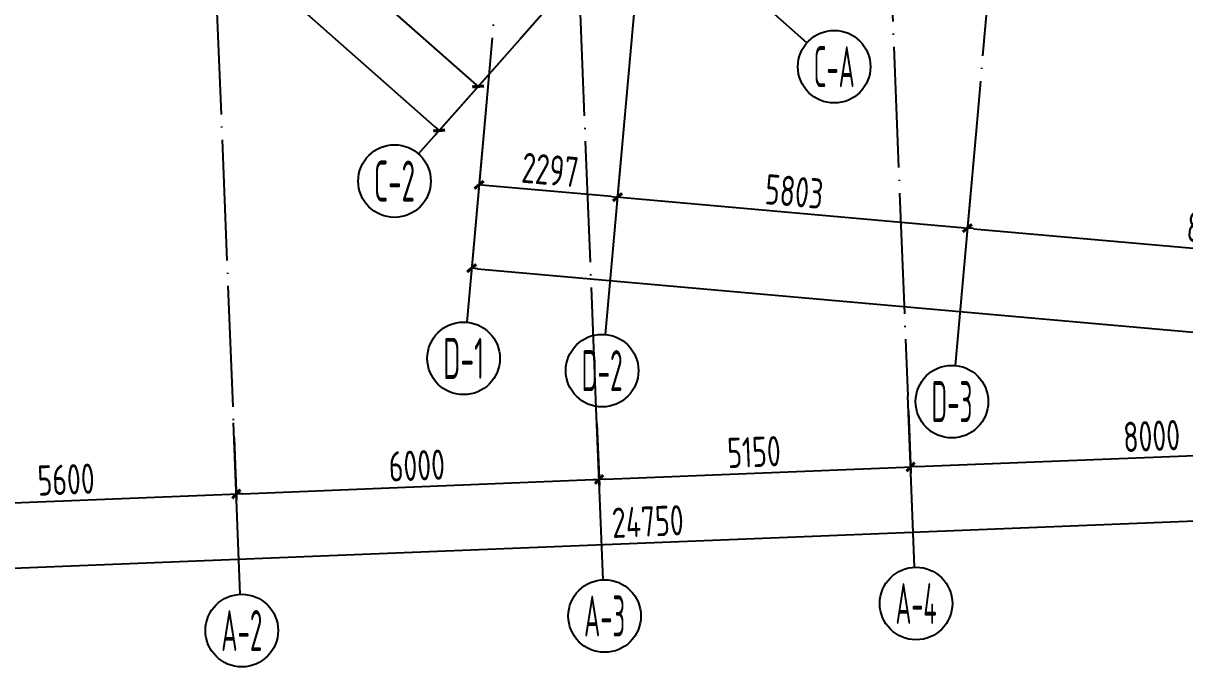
# Model space of a CAD drawing. Extents: x -57409 to 252654, y -8259 to 229119.
# Drawn here: x 41275 to 60466, y 24007 to 34665 of the extents above; entities that cross this region are included whole.
import ezdxf
from ezdxf.enums import TextEntityAlignment as Align

# ---------------------------------------------------------------- set-up
doc = ezdxf.new("R2010")
doc.units = 0
doc.header["$LTSCALE"] = 100
doc.header["$PDMODE"] = 35
doc.header["$PDSIZE"] = 200
doc.linetypes.add('DOTE', pattern=[2.42, 2, -0.2, 0.02, -0.2])
doc.layers.get('0').update_dxf_attribs({"linetype": 'CONTINUOUS'})
doc.layers.get('Defpoints').update_dxf_attribs({"linetype": 'CONTINUOUS'})
for name, color, linetype in [('B-TEXT', 3, 'CONTINUOUS'), ('dote', 253, 'DOTE'), ('Z-AXIS', 3, 'CONTINUOUS')]:
    doc.layers.add(name, color=color, linetype=linetype)
doc.styles.add('_TCH_AXIS', font='tssdeng.shx', dxfattribs={"width": 0.7, "bigfont": 'tssdchn.shx'})
doc.styles.add('COMPLEX', font='tssdeng.shx', dxfattribs={"width": 0.7, "bigfont": 'tssdchn.shx'})
doc.styles.add('TSSD_Dimension', font='tssdeng.shx', dxfattribs={"width": 0.7})
doc.dimstyles.new('TSSD_100_100$0', dxfattribs={"dimtxt": 300, "dimasz": 100, "dimexe": 100, "dimexo": 250, "dimgap": 100, "dimtad": 1, "dimdec": 0, "dimzin": 0, "dimdsep": 46, "dimtxsty": 'TSSD_Dimension', "dimblk": '_tsdbk', "dimblk1": '_tsdbk', "dimblk2": '_tsdbk', "dimsah": 1, "dimcen": 0, "dimdle": 100, "dimclrt": 7, "dimadec": 0, "dimazin": 0, "dimtfac": 1, "dimtdec": 0, "dimtix": 1, "dimtmove": 2, "dimatfit": 3, "dimldrblk": '_tsdbk', "dimfxl": 1, "dimtolj": 1, "dimtzin": 0, "dimarcsym": 0})

# ---------------------------------------------------------------- blocks, each defined once
blk = doc.blocks.new('_tsdbk')
blk.add_line((-1, 0), (0, 0))
at = {"const_width": 0.5}
blk.add_lwpolyline([(-0.7, -0.7), (0.7, 0.7)], dxfattribs=at)
blk = doc.blocks.new('*D14')
at = {"layer": 'Defpoints', "color": 0}
for p in [(48949, 33607), (214449, 18928), (214184, 15937)]:
    blk.add_point(p, dxfattribs=at)
at = {"layer": 'Z-AXIS', "color": 0, "lineweight": -2}
for p, q in [((48927, 33358), (48675, 30516)), ((48783, 30606), (214084, 15946)), ((214427, 18679), (214175, 15837))]:
    blk.add_line(p, q, dxfattribs=at)
at = {"layer": 'Z-AXIS', "color": 0, "lineweight": -2, "xscale": 100, "yscale": 100, "zscale": 100}
for p, rotation in [((48684, 30615), 174.9316457825303), ((214184, 15937), 354.9316457825303)]:
    blk.add_blockref('_tsdbk', p, dxfattribs=dict(at, rotation=rotation))
at = {"layer": 'Z-AXIS', "color": 7, "insert": (131465, 23625), "char_height": 500, "attachment_point": 5, "rotation": 354.9316, "style": 'TSSD_Dimension'}
blk.add_mtext('\\A1;166150', dxfattribs=at)
blk = doc.blocks.new('*D16')
at = {"layer": 'Defpoints', "color": 0}
for p in [(51237, 33404), (57017, 32891), (56874, 31277)]:
    blk.add_point(p, dxfattribs=at)
at = {"layer": 'Z-AXIS', "color": 0, "lineweight": -2}
for p, q in [((51215, 33155), (51085, 31690)), ((56995, 32642), (56865, 31177)), ((51194, 31781), (56774, 31286))]:
    blk.add_line(p, q, dxfattribs=at)
at = {"layer": 'Z-AXIS', "color": 0, "lineweight": -2, "xscale": 100, "yscale": 100, "zscale": 100}
for p, rotation in [((51094, 31789), 174.9316457825303), ((56874, 31277), 354.9316457825303)]:
    blk.add_blockref('_tsdbk', p, dxfattribs=dict(at, rotation=rotation))
at = {"layer": 'Z-AXIS', "color": 7, "insert": (54015, 31882), "char_height": 500, "attachment_point": 5, "rotation": 354.9316, "style": 'TSSD_Dimension'}
blk.add_mtext('\\A1;5803', dxfattribs=at)
blk = doc.blocks.new('*D17')
at = {"layer": 'Defpoints', "color": 0}
for p in [(48949, 33607), (51237, 33404), (48806, 31992)]:
    blk.add_point(p, dxfattribs=at)
at = {"layer": 'Z-AXIS', "color": 0, "lineweight": -2}
for p, q in [((48927, 33358), (48797, 31893)), ((51215, 33155), (51085, 31690)), ((50994, 31798), (48905, 31983))]:
    blk.add_line(p, q, dxfattribs=at)
at = {"layer": 'Z-AXIS', "color": 0, "lineweight": -2, "xscale": 100, "yscale": 100, "zscale": 100}
for p, rotation in [((48806, 31992), 174.9316457825303), ((51094, 31789), 354.9316457825303)]:
    blk.add_blockref('_tsdbk', p, dxfattribs=dict(at, rotation=rotation))
at = {"layer": 'Z-AXIS', "color": 7, "insert": (49981, 32239), "char_height": 500, "attachment_point": 5, "rotation": 354.9316, "style": 'TSSD_Dimension'}
blk.add_mtext('\\A1;2297', dxfattribs=at)
blk = doc.blocks.new('_AXISO')
blk.add_circle((0, 0), 0.5)
at = {"layer": 'B-TEXT', "style": 'COMPLEX', "width": 1.450893}
blk.add_attdef('A', text='', height=0.56, dxfattribs=at).set_placement((0.249375, -0.28), (0.749375, -0.28), align=Align.FIT)
blk = doc.blocks.new('*D18')
at = {"layer": 'Defpoints', "color": 0}
for p in [(57017, 32891), (65086, 32176), (64942, 30561)]:
    blk.add_point(p, dxfattribs=at)
at = {"layer": 'Z-AXIS', "color": 0, "lineweight": -2}
for p, q in [((56995, 32642), (56865, 31177)), ((65063, 31927), (64934, 30462)), ((56974, 31268), (64843, 30570))]:
    blk.add_line(p, q, dxfattribs=at)
at = {"layer": 'Z-AXIS', "color": 0, "lineweight": -2, "xscale": 100, "yscale": 100, "zscale": 100}
for p, rotation in [((56874, 31277), 174.9316457825303), ((64942, 30561), 354.9316457825303)]:
    blk.add_blockref('_tsdbk', p, dxfattribs=dict(at, rotation=rotation))
at = {"layer": 'Z-AXIS', "color": 7, "insert": (60939, 31268), "char_height": 500, "attachment_point": 5, "rotation": 354.9316, "style": 'TSSD_Dimension'}
blk.add_mtext('\\A1;8100', dxfattribs=at)
blk = doc.blocks.new('*D114')
at = {"layer": 'Defpoints', "color": 0}
for p in [(44748, 28057), (39152, 27833), (44795, 26881)]:
    blk.add_point(p, dxfattribs=at)
at = {"layer": 'Z-AXIS', "color": 0, "lineweight": -2}
for p, q in [((44758, 27807), (44799, 26782)), ((39162, 27583), (39203, 26557)), ((39299, 26661), (44695, 26877))]:
    blk.add_line(p, q, dxfattribs=at)
at = {"layer": 'Z-AXIS', "color": 0, "lineweight": -2, "xscale": 100, "yscale": 100, "zscale": 100}
for p, rotation in [((44795, 26881), 2.298772996998719), ((39199, 26657), 182.2987729969987)]:
    blk.add_blockref('_tsdbk', p, dxfattribs=dict(at, rotation=rotation))
at = {"layer": 'Z-AXIS', "color": 7, "insert": (41983, 27119), "char_height": 500, "attachment_point": 5, "rotation": 2.2988, "style": 'TSSD_Dimension'}
blk.add_mtext('\\A1;5600', dxfattribs=at)
blk = doc.blocks.new('*D115')
at = {"layer": 'Defpoints', "color": 0}
for p in [(50743, 28298), (44748, 28057), (50790, 27122)]:
    blk.add_point(p, dxfattribs=at)
at = {"layer": 'Z-AXIS', "color": 0, "lineweight": -2}
for p, q in [((50753, 28048), (50794, 27022)), ((44758, 27807), (44799, 26782)), ((44895, 26885), (50690, 27118))]:
    blk.add_line(p, q, dxfattribs=at)
at = {"layer": 'Z-AXIS', "color": 0, "lineweight": -2, "xscale": 100, "yscale": 100, "zscale": 100}
for p, rotation in [((50790, 27122), 2.298772996998719), ((44795, 26881), 182.2987729969987)]:
    blk.add_blockref('_tsdbk', p, dxfattribs=dict(at, rotation=rotation))
at = {"layer": 'Z-AXIS', "color": 7, "insert": (47778, 27351), "char_height": 500, "attachment_point": 5, "rotation": 2.2988, "style": 'TSSD_Dimension'}
blk.add_mtext('\\A1;6000', dxfattribs=at)
blk = doc.blocks.new('*D116')
at = {"layer": 'Defpoints', "color": 0}
for p in [(55889, 28504), (50743, 28298), (55936, 27329)]:
    blk.add_point(p, dxfattribs=at)
at = {"layer": 'Z-AXIS', "color": 0, "lineweight": -2}
for p, q in [((55899, 28255), (55940, 27229)), ((50753, 28048), (50794, 27022)), ((50890, 27126), (55836, 27325))]:
    blk.add_line(p, q, dxfattribs=at)
at = {"layer": 'Z-AXIS', "color": 0, "lineweight": -2, "xscale": 100, "yscale": 100, "zscale": 100}
for p, rotation in [((55936, 27329), 2.298772996998719), ((50790, 27122), 182.2987729969987)]:
    blk.add_blockref('_tsdbk', p, dxfattribs=dict(at, rotation=rotation))
at = {"layer": 'Z-AXIS', "color": 7, "insert": (53349, 27575), "char_height": 500, "attachment_point": 5, "rotation": 2.2988, "style": 'TSSD_Dimension'}
blk.add_mtext('\\A1;5150', dxfattribs=at)
blk = doc.blocks.new('*D117')
at = {"layer": 'Defpoints', "color": 0}
for p in [(63882, 28825), (55889, 28504), (63929, 27650)]:
    blk.add_point(p, dxfattribs=at)
at = {"layer": 'Z-AXIS', "color": 0, "lineweight": -2}
for p, q in [((63892, 28576), (63933, 27550)), ((55899, 28255), (55940, 27229)), ((56036, 27333), (63830, 27646))]:
    blk.add_line(p, q, dxfattribs=at)
at = {"layer": 'Z-AXIS', "color": 0, "lineweight": -2, "xscale": 100, "yscale": 100, "zscale": 100}
for p, rotation in [((63929, 27650), 2.298772996998719), ((55936, 27329), 182.2987729969987)]:
    blk.add_blockref('_tsdbk', p, dxfattribs=dict(at, rotation=rotation))
at = {"layer": 'Z-AXIS', "color": 7, "insert": (59919, 27839), "char_height": 500, "attachment_point": 5, "rotation": 2.2988, "style": 'TSSD_Dimension'}
blk.add_mtext('\\A1;8000', dxfattribs=at)
blk = doc.blocks.new('*D118')
at = {"layer": 'Defpoints', "color": 0}
for p in [(63882, 28825), (39152, 27833), (63973, 26573)]:
    blk.add_point(p, dxfattribs=at)
at = {"layer": 'Z-AXIS', "color": 0, "lineweight": -2}
for p, q in [((63892, 28576), (63977, 26473)), ((39162, 27583), (39247, 25480)), ((39343, 25584), (63873, 26569))]:
    blk.add_line(p, q, dxfattribs=at)
at = {"layer": 'Z-AXIS', "color": 0, "lineweight": -2, "xscale": 100, "yscale": 100, "zscale": 100}
for p, rotation in [((63973, 26573), 2.298772996998719), ((39243, 25580), 182.2987729969987)]:
    blk.add_blockref('_tsdbk', p, dxfattribs=dict(at, rotation=rotation))
at = {"layer": 'Z-AXIS', "color": 7, "insert": (51594, 26426), "char_height": 500, "attachment_point": 5, "rotation": 2.2988, "style": 'TSSD_Dimension'}
blk.add_mtext('\\A1;24750', dxfattribs=at)
blk = doc.blocks.new('*D129')
at = {"layer": 'Defpoints', "color": 0}
for p in [(42403, 40647), (49478, 34397), (48791, 33620)]:
    blk.add_point(p, dxfattribs=at)
at = {"layer": 'Z-AXIS', "color": 0, "lineweight": -2}
for p, q in [((42237, 40459), (41650, 39794)), ((41791, 39803), (48716, 33686)), ((49312, 34210), (48725, 33545))]:
    blk.add_line(p, q, dxfattribs=at)
at = {"layer": 'Z-AXIS', "color": 0, "lineweight": -2, "xscale": 100, "yscale": 100, "zscale": 100}
for p, rotation in [((41716, 39869), 138.5453773378567), ((48791, 33620), 318.5453773378567)]:
    blk.add_blockref('_tsdbk', p, dxfattribs=dict(at, rotation=rotation))
at = {"layer": 'Z-AXIS', "color": 7, "insert": (45485, 37007), "char_height": 500, "attachment_point": 5, "rotation": 318.5454, "style": 'TSSD_Dimension'}
blk.add_mtext('\\A1;9440', dxfattribs=at)
blk = doc.blocks.new('*D131')
at = {"layer": 'Defpoints', "color": 0}
for p in [(36273, 46061), (49478, 34397), (48147, 32891)]:
    blk.add_point(p, dxfattribs=at)
at = {"layer": 'Z-AXIS', "color": 0, "lineweight": -2}
for p, q in [((36108, 45873), (34877, 44480)), ((35018, 44488), (48072, 32957)), ((49312, 34210), (48081, 32816))]:
    blk.add_line(p, q, dxfattribs=at)
at = {"layer": 'Z-AXIS', "color": 0, "lineweight": -2, "xscale": 100, "yscale": 100, "zscale": 100}
for p, rotation in [((34943, 44555), 138.5453773378567), ((48147, 32891), 318.5453773378567)]:
    blk.add_blockref('_tsdbk', p, dxfattribs=dict(at, rotation=rotation))
at = {"layer": 'Z-AXIS', "color": 7, "insert": (41914, 38864), "char_height": 500, "attachment_point": 5, "rotation": 318.5454, "style": 'TSSD_Dimension'}
blk.add_mtext('\\A1;17618', dxfattribs=at)

msp = doc.modelspace()

# ---------------------------------------------------------------- linework, layer by layer
at = {"layer": 'dote', "ltscale": 10}
for p, q in [((50742.8, 28297.9), (43274.9, 214333)), ((37279.7, 214092.4), (44747.7, 28057.3)), ((53715.7, 82636.3), (55888.7, 28504.5)), ((50731.8, 53709.3), (48948.9, 33606.7)), ((58800.1, 52993.7), (57017.2, 32891.1)), ((52026.2, 42300.3), (51237.1, 33403.8)), ((51531.5, 36722.2), (49477.6, 34397.1))]:
    msp.add_line(p, q, dxfattribs=at)
at = {"layer": 'Z-AXIS'}
for p, q in [((54224.4, 34343.5), (52854.3, 35553.7)), ((47806.2, 32504.9), (49477.6, 34397.1)), ((48948.9, 33606.7), (48604.2, 29721.1)), ((51237.1, 33403.8), (50892.5, 29518.1)), ((57017.2, 32891.1), (56672.6, 29005.5)), ((56002.5, 25669.1), (55888.7, 28504.5)), ((50856.7, 25462.5), (50742.8, 28297.9)), ((44861.5, 25221.8), (44747.7, 28057.3))]:
    msp.add_line(p, q, dxfattribs=at)

# ---------------------------------------------------------------- block references
ref = msp.add_blockref('_AXISO', (54674.1, 33946.3), dxfattribs=dict(at, xscale=1199.999999999998, yscale=1200, zscale=1200, rotation=359.9996457873818))
ref.add_attrib('A', 'C-A', dxfattribs={"color": 7, "height": 678.82, "rotation": 359.99965, "style": '_TCH_AXIS', "width": 0.412698}).set_placement((54334.6, 33606.9), (55013.5, 33606.9), align=Align.FIT)
ref = msp.add_blockref('_AXISO', (47409, 32055.2), dxfattribs=dict(at, xscale=1199.999999999998, yscale=1200, zscale=1200, rotation=359.9996457873818))
ref.add_attrib('A', 'C-2', dxfattribs={"color": 7, "height": 678.82, "rotation": 359.99965, "style": '_TCH_AXIS', "width": 0.42623}).set_placement((47069.6, 31715.8), (47748.4, 31715.8), align=Align.FIT)
ref = msp.add_blockref('_AXISO', (48551.2, 29123.4), dxfattribs=dict(at, xscale=1199.999999999998, yscale=1200, zscale=1200, rotation=359.9996457873818))
ref.add_attrib('A', 'D-1', dxfattribs={"color": 7, "height": 678.82, "rotation": 359.99965, "style": '_TCH_AXIS', "width": 0.464286}).set_placement((48211.8, 28784), (48890.6, 28784), align=Align.FIT)
ref = msp.add_blockref('_AXISO', (50839.5, 28920.5), dxfattribs=dict(at, xscale=1199.999999999998, yscale=1200, zscale=1200, rotation=359.9996457873818))
ref.add_attrib('A', 'D-2', dxfattribs={"color": 7, "height": 678.82, "rotation": 359.99965, "style": '_TCH_AXIS', "width": 0.42623}).set_placement((50500.1, 28581.1), (51178.9, 28581.1), align=Align.FIT)
ref = msp.add_blockref('_AXISO', (56619.6, 28407.9), dxfattribs=dict(at, xscale=1199.999999999998, yscale=1200, zscale=1200, rotation=359.9996457873818))
ref.add_attrib('A', 'D-3', dxfattribs={"color": 7, "height": 678.82, "rotation": 359.99965, "style": '_TCH_AXIS', "width": 0.42623}).set_placement((56280.2, 28068.4), (56959, 28068.4), align=Align.FIT)
ref = msp.add_blockref('_AXISO', (56026.6, 25069.6), dxfattribs=dict(at, xscale=1199.999999999998, yscale=1200, zscale=1200, rotation=359.9996457873818))
ref.add_attrib('A', 'A-4', dxfattribs={"color": 7, "height": 678.82, "rotation": 359.99965, "style": '_TCH_AXIS', "width": 0.412698}).set_placement((55687.2, 24730.1), (56366, 24730.1), align=Align.FIT)
ref = msp.add_blockref('_AXISO', (50880.7, 24863), dxfattribs=dict(at, xscale=1199.999999999998, yscale=1200, zscale=1200, rotation=359.9996457873818))
ref.add_attrib('A', 'A-3', dxfattribs={"color": 7, "height": 678.82, "rotation": 359.99965, "style": '_TCH_AXIS', "width": 0.419355}).set_placement((50541.3, 24523.6), (51220.1, 24523.6), align=Align.FIT)
ref = msp.add_blockref('_AXISO', (44885.5, 24622.3), dxfattribs=dict(at, xscale=1199.999999999998, yscale=1200, zscale=1200, rotation=359.9996457873818))
ref.add_attrib('A', 'A-2', dxfattribs={"color": 7, "height": 678.82, "rotation": 359.99965, "style": '_TCH_AXIS', "width": 0.419355}).set_placement((44546.1, 24282.9), (45225, 24282.9), align=Align.FIT)

# ---------------------------------------------------------------- dimensions: what is measured, and where the dimension line sits
dim = msp.add_linear_dim(base=(48147.3, 32891), p1=(36273.3, 46060.7), p2=(49477.6, 34397.1), angle=318.54538, dimstyle='TSSD_100_100$0', override={"dimtxt": 500}, dxfattribs=at)
dim.commit()
dim.dimension.update_dxf_attribs({"geometry": '*D131', "text_midpoint": (41913.7, 38864.3), "dimtype": 160})
for base, p1, p2, angle, picture, middle in [((48791, 33619.8), (42402.6, 40646.5), (49477.6, 34397.1), 318.54538, '*D129', (45485.2, 37006.8)), ((214183.9, 15936.9), (48948.9, 33606.7), (214449.2, 18928.3), 354.93165, '*D14', (131464.7, 23624.7)), ((48805.7, 31992.3), (51237.1, 33403.8), (48948.9, 33606.7), 354.93165, '*D17', (49980.7, 32239.5)), ((56874, 31276.7), (51237.1, 33403.8), (57017.2, 32891.1), 354.93165, '*D16', (54014.9, 31881.7)), ((64942.3, 30561.1), (57017.2, 32891.1), (65085.5, 32175.5), 354.93165, '*D18', (60939.1, 31267.6)), ((63972.7, 26572.7), (39152.2, 27832.6), (63882.2, 28825.4), 2.29877, '*D118', (51593.6, 26426)), ((63929.5, 27649.5), (55888.7, 28504.5), (63882.2, 28825.4), 2.29877, '*D117', (59918.6, 27838.8)), ((55935.9, 27328.7), (50742.8, 28297.9), (55888.7, 28504.5), 2.29877, '*D116', (53348.9, 27575.1)), ((50790, 27122.1), (44747.7, 28057.3), (50742.8, 28297.9), 2.29877, '*D115', (47778.4, 27351.5)), ((44794.9, 26881.4), (39152.2, 27832.6), (44747.7, 28057.3), 2.29877, '*D114', (41983.1, 27118.8))]:
    dim = msp.add_linear_dim(base=base, p1=p1, p2=p2, angle=angle, dimstyle='TSSD_100_100$0', override={"dimtxt": 500}, dxfattribs=at)
    dim.commit()
    dim.dimension.update_dxf_attribs({"geometry": picture, "text_midpoint": middle})

doc.saveas('drawing.dxf')
